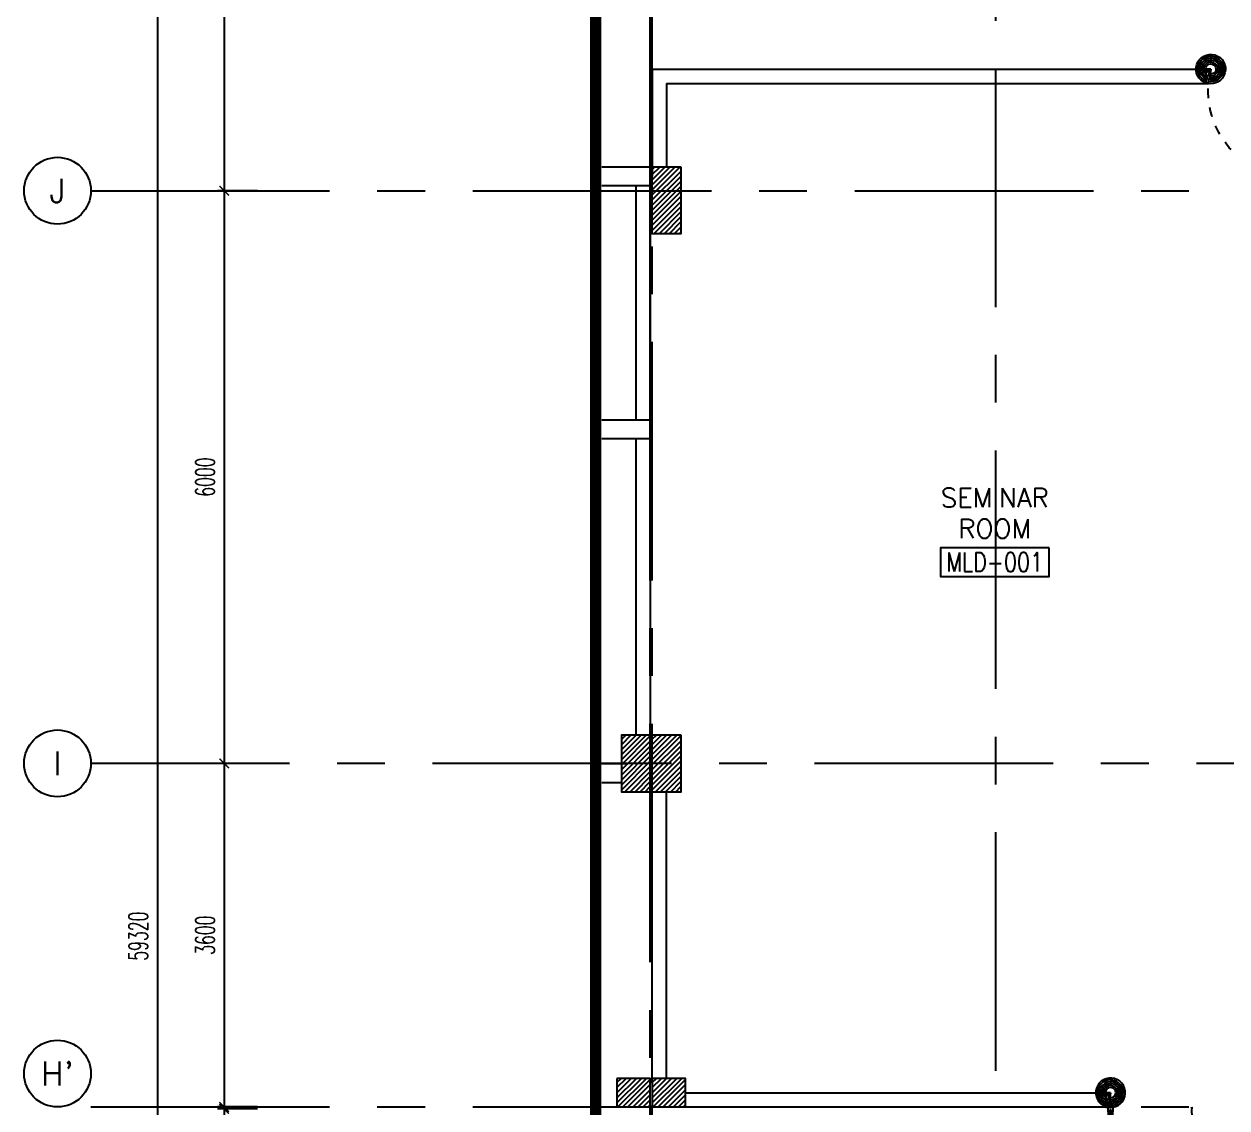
# Model space of a CAD drawing. Extents: x -0.4 to 93, y -13.2 to 77.1.
# Drawn here: x -0.35 to 12.25, y 33.36 to 44.72 of the extents above; entities that cross this region are included whole.
import ezdxf
from ezdxf.enums import TextEntityAlignment as Align

# ---------------------------------------------------------------- set-up
doc = ezdxf.new("R2010")
doc.units = 0
doc.header["$MEASUREMENT"] = 0
doc.header["$PDMODE"] = 3
doc.header["$PDSIZE"] = 0.1
for name, pattern in [('CENTER2', [1.125, 0.75, -0.125, 0.125, -0.125]), ('CENTERX2', [4, 2.5, -0.5, 0.5, -0.5]), ('HIDDEN', [0.375, 0.25, -0.125])]:
    doc.linetypes.add(name, pattern=pattern)
doc.layers.get('0').update_dxf_attribs({"linetype": 'CONTINUOUS'})
doc.layers.get('DEFPOINTS').update_dxf_attribs({"linetype": 'CONTINUOUS'})
for name, color, linetype in [('AX-CR', 11, 'CONTINUOUS'), ('AX-DIM', 11, 'CONTINUOUS'), ('AX-TXT', 2, 'CONTINUOUS'), ('AXES', 11, 'CENTERX2'), ('COL', 11, 'CONTINUOUS'), ('DOOR', 11, 'CONTINUOUS'), ('EJ', 11, 'CONTINUOUS'), ('ELEV', 11, 'CONTINUOUS'), ('HAT', 11, 'CONTINUOUS'), ('RM-BOX', 11, 'CONTINUOUS'), ('RM-NAME', 11, 'CONTINUOUS'), ('RM-NO', 11, 'CONTINUOUS'), ('WALL', 11, 'CONTINUOUS')]:
    doc.layers.add(name, color=color, linetype=linetype)
doc.styles.add('ROMANS', font='ROMANS.shx', dxfattribs={"width": 0.6})
doc.dimstyles.new('STANDARD in', dxfattribs={"dimtxt": 0.2, "dimasz": 0.1, "dimexe": 0.07, "dimexo": 0.05, "dimgap": 0.1, "dimtad": 1, "dimdec": 0, "dimlfac": 1000, "dimzin": 0, "dimdsep": 46, "dimtxsty": 'ROMANS', "dimblk": 'ARCHTICK', "dimcen": 0.05, "dimdle": 0.05, "dimclrd": 7, "dimclre": 7, "dimclrt": 2, "dimadec": 0, "dimazin": 0, "dimtfac": 1, "dimtdec": 0, "dimtmove": 2, "dimatfit": 3, "dimldrblk": 'ARCHTICK', "dimfxl": 0, "dimtolj": 1, "dimtzin": 0, "dimarcsym": 0})

# ---------------------------------------------------------------- blocks, each defined once
blk = doc.blocks.new('A$C272A55A0')
at = {"layer": 'DOOR', "color": 0, "linetype": 'ByBlock'}
for p, q in [((0, 900), (0, 1050)), ((50, 1050), (0, 1050)), ((50, 950), (50, 1050)), ((1750, 950), (1750, 1050)), ((1750, 1050), (1800, 1050)), ((1800, 1050), (1800, 900)), ((0, 900), (25, 900)), ((25, 950), (50, 950)), ((25, 900), (25, 950)), ((75, 900), (25, 900)), ((25, 850), (25, 900)), ((75, 900), (75, 850)), ((1725, 900), (1775, 900)), ((1725, 900), (1725, 850)), ((1775, 950), (1750, 950)), ((1775, 900), (1775, 950)), ((1800, 900), (1775, 900)), ((1775, 850), (1775, 900)), ((42, 850), (25, 850)), ((58, 870), (42, 870)), ((42, 870), (42, 850)), ((58, 850), (58, 870)), ((75, 850), (58, 850)), ((1725, 850), (1742, 850)), ((1742, 870), (1758, 870)), ((1742, 850), (1742, 870)), ((1758, 870), (1758, 850)), ((1758, 850), (1775, 850)), ((1718, 160), (1709, 160)), ((1709, 95), (1709, 160)), ((1725, 173), (1718, 173)), ((1718, 173), (1718, 83)), ((1718, 95), (1718, 160)), ((1775, 173), (1782, 173)), ((1782, 173), (1782, 83)), ((1782, 160), (1791, 160)), ((1782, 95), (1782, 160)), ((1791, 95), (1791, 160)), ((25, 50), (42, 50)), ((25, 50), (25, 0)), ((25, 0), (75, 0)), ((75, 0), (25, 0)), ((42, 50), (42, 30)), ((42, 30), (58, 30)), ((58, 50), (75, 50)), ((58, 50), (58, 30)), ((75, 50), (75, 0)), ((1718, 95), (1709, 95)), ((1725, 83), (1718, 83)), ((1742, 50), (1725, 50)), ((1725, 50), (1725, 0)), ((1775, 0), (1725, 0)), ((1725, 0), (1775, 0)), ((1742, 50), (1742, 30)), ((1758, 30), (1742, 30)), ((1775, 50), (1758, 50)), ((1758, 50), (1758, 30)), ((1775, 83), (1782, 83)), ((1775, 50), (1775, 0)), ((1782, 95), (1791, 95))]:
    blk.add_line(p, q, dxfattribs=at)
at = {"layer": 'DOOR', "color": 9, "linetype": 'ByBlock'}
for p, q in [((50, 1050), (0, 1010)), ((50, 1050), (0, 937)), ((50, 1050), (37, 950)), ((1750, 1050), (1800, 1010)), ((1750, 1050), (1800, 937)), ((1750, 1050), (1763, 950))]:
    blk.add_line(p, q, dxfattribs=at)
at = {"layer": 'DOOR', "linetype": 'ByBlock'}
for p, q in [((25, 850), (25, 50)), ((42, 850), (42, 50)), ((58, 850), (58, 50)), ((75, 50), (75, 850)), ((1725, 50), (1725, 850)), ((1742, 850), (1742, 50)), ((1758, 850), (1758, 50)), ((1775, 850), (1775, 50))]:
    blk.add_line(p, q, dxfattribs=at)
at = {"layer": 'DOOR', "color": 0, "linetype": 'ByBlock'}
for centre in [(1676, 128), (1824, 128)]:
    blk.add_circle(centre, 32.4, dxfattribs=at)
at = {"layer": 'DOOR', "color": 9, "linetype": 'ByBlock'}
for centre, radius, start, end in [((50, 1050), 54.4, 203.2074, 270), ((50, 1050), 34.4, 180, 270), ((50, 1050), 14.4, 180, 270), ((1750, 1050), 14.4, 270, 0), ((1750, 1050), 34.4, 270, 0), ((1750, 1050), 54.4, 270, 336.7926), ((50, 1050), 74.4, 227.7764, 270), ((50, 1050), 94.4, 238.0182, 270), ((50, 1050), 114, 244.0838, 257.3774), ((50, 1050), 134, 248.1598, 259.28), ((50, 1050), 154, 251.1053, 256.2858), ((1750, 1050), 74.4, 270, 312.2236), ((1750, 1050), 94.4, 270, 301.9818), ((1750, 1050), 114, 282.6226, 295.9162), ((1750, 1050), 134, 280.72, 291.8402), ((1750, 1050), 154, 283.7142, 288.8947)]:
    blk.add_arc(centre, radius, start, end, dxfattribs=at)
at = {"layer": 'DOOR', "linetype": 'HIDDEN', "ltscale": 0.5}
for centre, start, end in [((50, 851), 268.3174, 3.2965), ((1750, 851), 176.7035, 271.6826)]:
    blk.add_arc(centre, 851, start, end, dxfattribs=at)
at = {"layer": 'WALL', "linetype": 'ByBlock'}
blk.add_line((1800, 900), (1800, 1050), dxfattribs=at)
blk = doc.blocks.new('RM1')
at = {"layer": 'RM-BOX'}
blk.add_lwpolyline([(570, -200), (-570, -200), (-570, -500), (570, -500)], close=True, dxfattribs=at)
at = {"layer": 'RM-NAME', "style": 'ROMANS'}
for tag, p in [('ROOMNAME1', (0, 324)), ('ROOMNAME2', (0, 0))]:
    blk.add_attdef(tag, text='', height=200, dxfattribs=at).set_placement(p, align=Align.MIDDLE)
at = {"layer": 'RM-NO', "style": 'ROMANS', "width": 0.8}
blk.add_attdef('ROOMNO', text='', height=200, dxfattribs=at).set_placement((0, -350), align=Align.MIDDLE)
blk = doc.blocks.new('A$C24ED45A6')
at = {"layer": 'DOOR', "color": 0, "linetype": 'ByBlock'}
for p, q in [((925, 1100), (925, 1150)), ((925, 1150), (975, 1150)), ((975, 1150), (925, 1150)), ((975, 1100), (975, 1150)), ((909, 1055), (909, 990)), ((918, 1055), (909, 1055)), ((918, 978), (918, 1068)), ((925, 1068), (918, 1068)), ((918, 1055), (918, 990)), ((942, 1100), (925, 1100)), ((942, 1100), (942, 1120)), ((958, 1120), (942, 1120)), ((958, 1100), (958, 1120)), ((975, 1100), (958, 1100)), ((975, 1068), (982, 1068)), ((982, 978), (982, 1068)), ((982, 1055), (982, 990)), ((982, 1055), (991, 1055)), ((991, 1055), (991, 990)), ((918, 990), (909, 990)), ((925, 978), (918, 978)), ((975, 978), (982, 978)), ((982, 990), (991, 990)), ((0, 0), (0, 150)), ((0, 150), (25, 150)), ((25, 150), (25, 100)), ((925, 150), (925, 200)), ((925, 200), (942, 200)), ((925, 150), (975, 150)), ((942, 200), (942, 180)), ((942, 180), (958, 180)), ((958, 180), (958, 200)), ((958, 200), (975, 200)), ((975, 200), (975, 150)), ((1000, 150), (975, 150)), ((975, 150), (975, 100)), ((1000, 150), (1000, 0)), ((50, 0), (0, 0)), ((25, 100), (50, 100)), ((50, 100), (50, 0)), ((975, 100), (950, 100)), ((950, 100), (950, 0)), ((950, 0), (1000, 0))]:
    blk.add_line(p, q, dxfattribs=at)
at = {"layer": 'DOOR', "linetype": 'ByBlock'}
for p, q in [((925, 1100), (925, 200)), ((942, 200), (942, 1100)), ((958, 200), (958, 1100)), ((975, 200), (975, 1100))]:
    blk.add_line(p, q, dxfattribs=at)
at = {"layer": 'DOOR', "color": 9, "linetype": 'ByBlock'}
for p, q in [((50, 0), (0, 114)), ((50, 0), (0, 40)), ((50, 0), (37, 100)), ((950, 0), (1000, 114)), ((950, 0), (963, 100)), ((950, 0), (1000, 40))]:
    blk.add_line(p, q, dxfattribs=at)
at = {"layer": 'DOOR', "color": 0, "linetype": 'ByBlock'}
for centre in [(876, 1023), (1024, 1023)]:
    blk.add_circle(centre, 32.4, dxfattribs=at)
at = {"layer": 'DOOR', "linetype": 'HIDDEN', "ltscale": 0.5}
blk.add_arc((950, 222), 928, 88.456, 184.4816, dxfattribs=at)
at = {"layer": 'DOOR', "color": 9, "linetype": 'ByBlock'}
for centre, radius, start, end in [((50, 0), 154, 103.7142, 108.8947), ((50, 0), 134, 100.72, 111.8402), ((950, 0), 134, 68.1598, 79.28), ((950, 0), 154, 71.1053, 76.2858), ((50, 0), 114, 102.6226, 115.9162), ((50, 0), 94.4, 90, 121.9818), ((50, 0), 74.4, 90, 132.2236), ((50, 0), 54.4, 90, 156.7926), ((50, 0), 34.4, 90, 180), ((50, 0), 14.4, 90, 180), ((950, 0), 94.4, 58.0182, 90), ((950, 0), 74.4, 47.7764, 90), ((950, 0), 54.4, 23.2074, 90), ((950, 0), 34.4, 0, 90), ((950, 0), 14.4, 0, 90), ((950, 0), 114, 64.0838, 77.3774)]:
    blk.add_arc(centre, radius, start, end, dxfattribs=at)
at = {"layer": 'WALL'}
blk.add_line((1000, 0), (1000, 150), dxfattribs=at)
blk = doc.blocks.new('C5')
at = {"layer": 'HAT'}
h = blk.add_hatch(dxfattribs=at)
h.set_pattern_fill('ANSI31', color=256, scale=300, style=0)
h.set_pattern_definition([(45, (-38851, -358245.23), (26.5165043, -26.5165043), [])])
h.paths.add_polyline_path([(-320, 300), (-20, 300), (-20, 0), (-320, 0)])
h.paths.add_polyline_path([(-320, 600), (-20, 600), (-20, 300), (-320, 300)])
h = blk.add_hatch(dxfattribs=at)
h.set_pattern_fill('ANSI31', color=256, scale=300, style=0)
h.set_pattern_definition([(45, (-38531, -358245.23), (26.5165043, -26.5165043), [])])
h.paths.add_polyline_path([(0, 300), (300, 300), (300, 0), (0, 0)])
h.paths.add_polyline_path([(0, 600), (300, 600), (300, 300), (0, 300)])
at = {"layer": 'COL'}
for points in [[(-20, 600), (-20, 0), (-320, 0), (-320, 600)], [(300, 600), (300, 0), (0, 0), (0, 600)]]:
    blk.add_lwpolyline(points, close=True, dxfattribs=at)
blk = doc.blocks.new('AXR')
at = {"layer": 'AX-CR'}
blk.add_circle((350, 0), 350, dxfattribs=at)
at = {"layer": 'AX-TXT', "style": 'ROMANS'}
blk.add_attdef('AX', text='', height=250, dxfattribs=at).set_placement((350, 0), align=Align.MIDDLE)
blk = doc.blocks.new('_ARCHTICK')
at = {"color": 0, "linetype": 'ByBlock', "const_width": 0.15}
blk.add_lwpolyline([(-0.5, -0.5), (0.5, 0.5)], dxfattribs=at)
blk = doc.blocks.new('*D152')
at = {"layer": 'AX-DIM', "color": 7, "lineweight": -2}
for p, q in [((5.415, 64.82), (0.976, 64.82)), ((1.046, 64.87), (1.046, 5.45)), ((11.629, 5.5), (0.976, 5.5))]:
    blk.add_line(p, q, dxfattribs=at)
at = {"layer": 'DEFPOINTS', "color": 0}
for p in [(5.465, 64.82), (1.046, 5.5), (11.679, 5.5)]:
    blk.add_point(p, dxfattribs=at)
at = {"layer": 'AX-DIM', "color": 7, "lineweight": -2, "xscale": 0.1, "yscale": 0.1, "zscale": 0.1}
for p, rotation in [((1.046, 64.82), 90), ((1.046, 5.5), 270)]:
    blk.add_blockref('_ARCHTICK', p, dxfattribs=dict(at, rotation=rotation))
at = {"layer": 'AX-DIM', "color": 2, "insert": (0.846, 35.16), "char_height": 0.2, "attachment_point": 5, "rotation": 90, "style": 'ROMANS'}
blk.add_mtext('\\A1;59320', dxfattribs=at)
blk = doc.blocks.new('*D159')
at = {"layer": 'AX-DIM', "color": 7, "lineweight": -2}
for p, q in [((2.096, 36.97), (1.676, 36.97)), ((1.746, 37.02), (1.746, 33.32)), ((2.096, 33.37), (1.676, 33.37))]:
    blk.add_line(p, q, dxfattribs=at)
at = {"layer": 'DEFPOINTS', "color": 0}
for p in [(2.146, 36.97), (1.746, 33.37), (2.146, 33.37)]:
    blk.add_point(p, dxfattribs=at)
at = {"layer": 'AX-DIM', "color": 7, "lineweight": -2, "xscale": 0.1, "yscale": 0.1, "zscale": 0.1}
for p, rotation in [((1.746, 36.97), 90), ((1.746, 33.37), 270)]:
    blk.add_blockref('_ARCHTICK', p, dxfattribs=dict(at, rotation=rotation))
at = {"layer": 'AX-DIM', "color": 2, "insert": (1.546, 35.17), "char_height": 0.2, "attachment_point": 5, "rotation": 90, "style": 'ROMANS'}
blk.add_mtext('\\A1;3600', dxfattribs=at)
blk = doc.blocks.new('*D163')
at = {"layer": 'AX-DIM', "color": 7, "lineweight": -2}
for p, q in [((1.746, 33.4), (1.746, 27.3)), ((2.096, 33.35), (1.676, 33.35)), ((2.096, 27.35), (1.676, 27.35))]:
    blk.add_line(p, q, dxfattribs=at)
at = {"layer": 'DEFPOINTS', "color": 0}
for p in [(2.146, 33.35), (1.746, 27.35), (2.146, 27.35)]:
    blk.add_point(p, dxfattribs=at)
at = {"layer": 'AX-DIM', "color": 7, "lineweight": -2, "xscale": 0.1, "yscale": 0.1, "zscale": 0.1}
for p, rotation in [((1.746, 33.35), 90), ((1.746, 27.35), 270)]:
    blk.add_blockref('_ARCHTICK', p, dxfattribs=dict(at, rotation=rotation))
at = {"layer": 'AX-DIM', "color": 2, "insert": (1.546, 30.35), "char_height": 0.2, "attachment_point": 5, "rotation": 90, "style": 'ROMANS'}
blk.add_mtext('\\A1;6000', dxfattribs=at)
blk = doc.blocks.new('*D164')
at = {"layer": 'AX-DIM', "color": 7, "lineweight": -2}
for p, q in [((2.096, 50.17), (1.676, 50.17)), ((1.746, 50.22), (1.746, 42.92)), ((2.096, 42.97), (1.676, 42.97))]:
    blk.add_line(p, q, dxfattribs=at)
at = {"layer": 'DEFPOINTS', "color": 0}
for p in [(2.146, 50.17), (1.746, 42.97), (2.146, 42.97)]:
    blk.add_point(p, dxfattribs=at)
at = {"layer": 'AX-DIM', "color": 7, "lineweight": -2, "xscale": 0.1, "yscale": 0.1, "zscale": 0.1}
for p, rotation in [((1.746, 50.17), 90), ((1.746, 42.97), 270)]:
    blk.add_blockref('_ARCHTICK', p, dxfattribs=dict(at, rotation=rotation))
at = {"layer": 'AX-DIM', "color": 2, "insert": (1.546, 46.57), "char_height": 0.2, "attachment_point": 5, "rotation": 90, "style": 'ROMANS'}
blk.add_mtext('\\A1;7200', dxfattribs=at)
blk = doc.blocks.new('*D165')
at = {"layer": 'AX-DIM', "color": 7, "lineweight": -2}
for p, q in [((2.096, 42.97), (1.676, 42.97)), ((1.746, 43.02), (1.746, 36.92)), ((2.096, 36.97), (1.676, 36.97))]:
    blk.add_line(p, q, dxfattribs=at)
at = {"layer": 'DEFPOINTS', "color": 0}
for p in [(2.146, 42.97), (1.746, 36.97), (2.146, 36.97)]:
    blk.add_point(p, dxfattribs=at)
at = {"layer": 'AX-DIM', "color": 7, "lineweight": -2, "xscale": 0.1, "yscale": 0.1, "zscale": 0.1}
for p, rotation in [((1.746, 42.97), 90), ((1.746, 36.97), 270)]:
    blk.add_blockref('_ARCHTICK', p, dxfattribs=dict(at, rotation=rotation))
at = {"layer": 'AX-DIM', "color": 2, "insert": (1.546, 39.97), "char_height": 0.2, "attachment_point": 5, "rotation": 90, "style": 'ROMANS'}
blk.add_mtext('\\A1;6000', dxfattribs=at)

msp = doc.modelspace()

# ---------------------------------------------------------------- hatches: boundary and pattern name
at = {"layer": 'HAT'}
h = msp.add_hatch(dxfattribs=at)
h.set_pattern_fill('ANSI31', color=256, scale=0.3, style=0)
h.set_pattern_definition([(45, (-387.155687, -5.161), (-0.0265165043, 0.0265165043), [])])
h.paths.add_polyline_path([(6.5295, 43.22), (6.2295, 43.22), (6.2295, 42.97), (6.5295, 42.97)])
h.paths.add_polyline_path([(6.5295, 42.97), (6.2295, 42.97), (6.2295, 42.52), (6.5295, 42.52)])
h = msp.add_hatch(dxfattribs=at)
h.set_pattern_fill('ANSI31', color=256, scale=0.3, style=0)
h.set_pattern_definition([(45, (-377.535687, -5.161), (-0.0265165043, 0.0265165043), [])])
h.paths.add_polyline_path([(5.8595, 33.37), (6.2095, 33.37), (6.2095, 33.67), (5.8595, 33.67)])
h = msp.add_hatch(dxfattribs=at)
h.set_pattern_fill('ANSI31', color=256, scale=0.3, style=0)
h.set_pattern_definition([(45, (-377.165687, -5.161), (-0.0265165043, 0.0265165043), [])])
h.paths.add_polyline_path([(6.2295, 33.37), (6.5795, 33.37), (6.5795, 33.67), (6.2295, 33.67)])

# ---------------------------------------------------------------- linework, layer by layer
at = {"layer": 'AXES'}
for p, q in [((6.2095, -1.1143), (6.2095, 76.4248)), ((6.2295, -1.1143), (6.2295, 76.4248)), ((9.8295, 5.75), (9.8295, 64.57)), ((0.35, 42.97), (22.4295, 42.97)), ((22.4295, 36.97), (0.35, 36.97)), ((0.35, 33.37), (22.4295, 33.37))]:
    msp.add_line(p, q, dxfattribs=at)
at = {"layer": 'COL'}
for points in [[(5.7006, 43.22), (6.2095, 43.22), (6.2095, 43.02), (5.7006, 43.02)], [(5.7006, 40.57), (6.2095, 40.57), (6.2095, 40.37), (5.7006, 40.37)]]:
    msp.add_lwpolyline(points, dxfattribs=at)
for points in [[(6.5295, 43.22), (6.5295, 42.52), (6.2295, 42.52), (6.2295, 43.22)], [(5.8595, 33.67), (5.8595, 33.37), (6.2095, 33.37), (6.2095, 33.67)], [(6.2295, 33.67), (6.2295, 33.37), (6.5795, 33.37), (6.5795, 33.67)]]:
    msp.add_lwpolyline(points, close=True, dxfattribs=at)
at = {"layer": 'ELEV', "linetype": 'CENTER2', "const_width": 0.12}
msp.add_lwpolyline([(5.6359, 3.5128), (5.6359, 66.97)], dxfattribs=at)
at = {"layer": 'WALL'}
for p, q in [((6.2295, 44.245), (12.0295, 44.245)), ((6.2295, 44.245), (6.2295, 43.12)), ((12.0295, 44.095), (12.0295, 44.245)), ((6.3795, 44.095), (12.0295, 44.095)), ((6.3795, 44.095), (6.3795, 43.22)), ((6.0595, 40.57), (6.0595, 43.02)), ((6.2095, 40.57), (6.2095, 43.02)), ((6.2095, 42.72), (6.2095, 37.27)), ((6.0595, 37.27), (6.0595, 40.37)), ((5.7006, 36.97), (5.9595, 36.97)), ((5.7006, 36.77), (5.9095, 36.77)), ((6.2295, 33.62), (6.2295, 36.67)), ((6.3795, 33.67), (6.3795, 36.67)), ((6.5795, 33.52), (10.9796, 33.52)), ((10.9796, 33.52), (10.9796, 33.37)), ((6.5795, 33.37), (10.9796, 33.37))]:
    msp.add_line(p, q, dxfattribs=at)

# ---------------------------------------------------------------- block references
at = {"layer": 'AXES', "xscale": 0.001000000047497451, "yscale": 0.0009999999892897904, "zscale": 0.001}
for p, values in [((-0.35, 42.97), {'AX': 'J'}), ((-0.35, 36.97), {'AX': 'I'}), ((-0.35, 33.72), {'AX': "H'"})]:
    msp.add_blockref('AXR', p, dxfattribs=at).add_auto_attribs(values)
at = {"layer": 'DOOR', "color": 0, "xscale": -0.001000000047497451, "yscale": 0.0009999999892897904, "zscale": 0.001, "rotation": 180}
msp.add_blockref('A$C24ED45A6', (12.0295, 44.245), dxfattribs=at)
at = {"layer": 'DOOR', "color": 0, "xscale": 0.001000000047497451, "yscale": 0.0009999999892897904, "zscale": 0.001}
msp.add_blockref('A$C272A55A0', (10.9796, 32.4696), dxfattribs=at)
at = {"layer": 'EJ', "color": 2, "linetype": 'ByBlock', "xscale": 0.001000000047497451, "yscale": 0.0009999999892897904, "zscale": 0.001}
msp.add_blockref('C5', (6.2295, 36.67), dxfattribs=at)
at = {"layer": 'HAT', "xscale": 0.001000000047497451, "yscale": 0.0009999999892897904, "zscale": 0.001}
msp.add_blockref('RM1', (9.8171, 39.4294), dxfattribs=at).add_auto_attribs({'ROOMNO': 'MLD-001', 'ROOMNAME2': 'ROOM', 'ROOMNAME1': 'SEMINAR'})

# ---------------------------------------------------------------- dimensions: what is measured, and where the dimension line sits
at = {"layer": 'AX-DIM'}
for base, p1, p2, picture, middle in [((1.0458, 5.5), (5.4653, 64.82), (11.6785, 5.5), '*D152', (0.8458, 35.16)), ((1.7458, 42.97), (2.1458, 50.17), (2.1458, 42.97), '*D164', (1.5458, 46.57)), ((1.7458, 36.97), (2.1458, 42.97), (2.1458, 36.97), '*D165', (1.5458, 39.97)), ((1.7458, 33.37), (2.1458, 36.97), (2.1458, 33.37), '*D159', (1.5458, 35.17)), ((1.7458, 27.35), (2.1458, 33.35), (2.1458, 27.35), '*D163', (1.5458, 30.35))]:
    dim = msp.add_linear_dim(base=base, p1=p1, p2=p2, angle=270, dimstyle='STANDARD in', dxfattribs=at)
    dim.commit()
    dim.dimension.update_dxf_attribs({"geometry": picture, "text_midpoint": middle})

doc.saveas('drawing.dxf')
